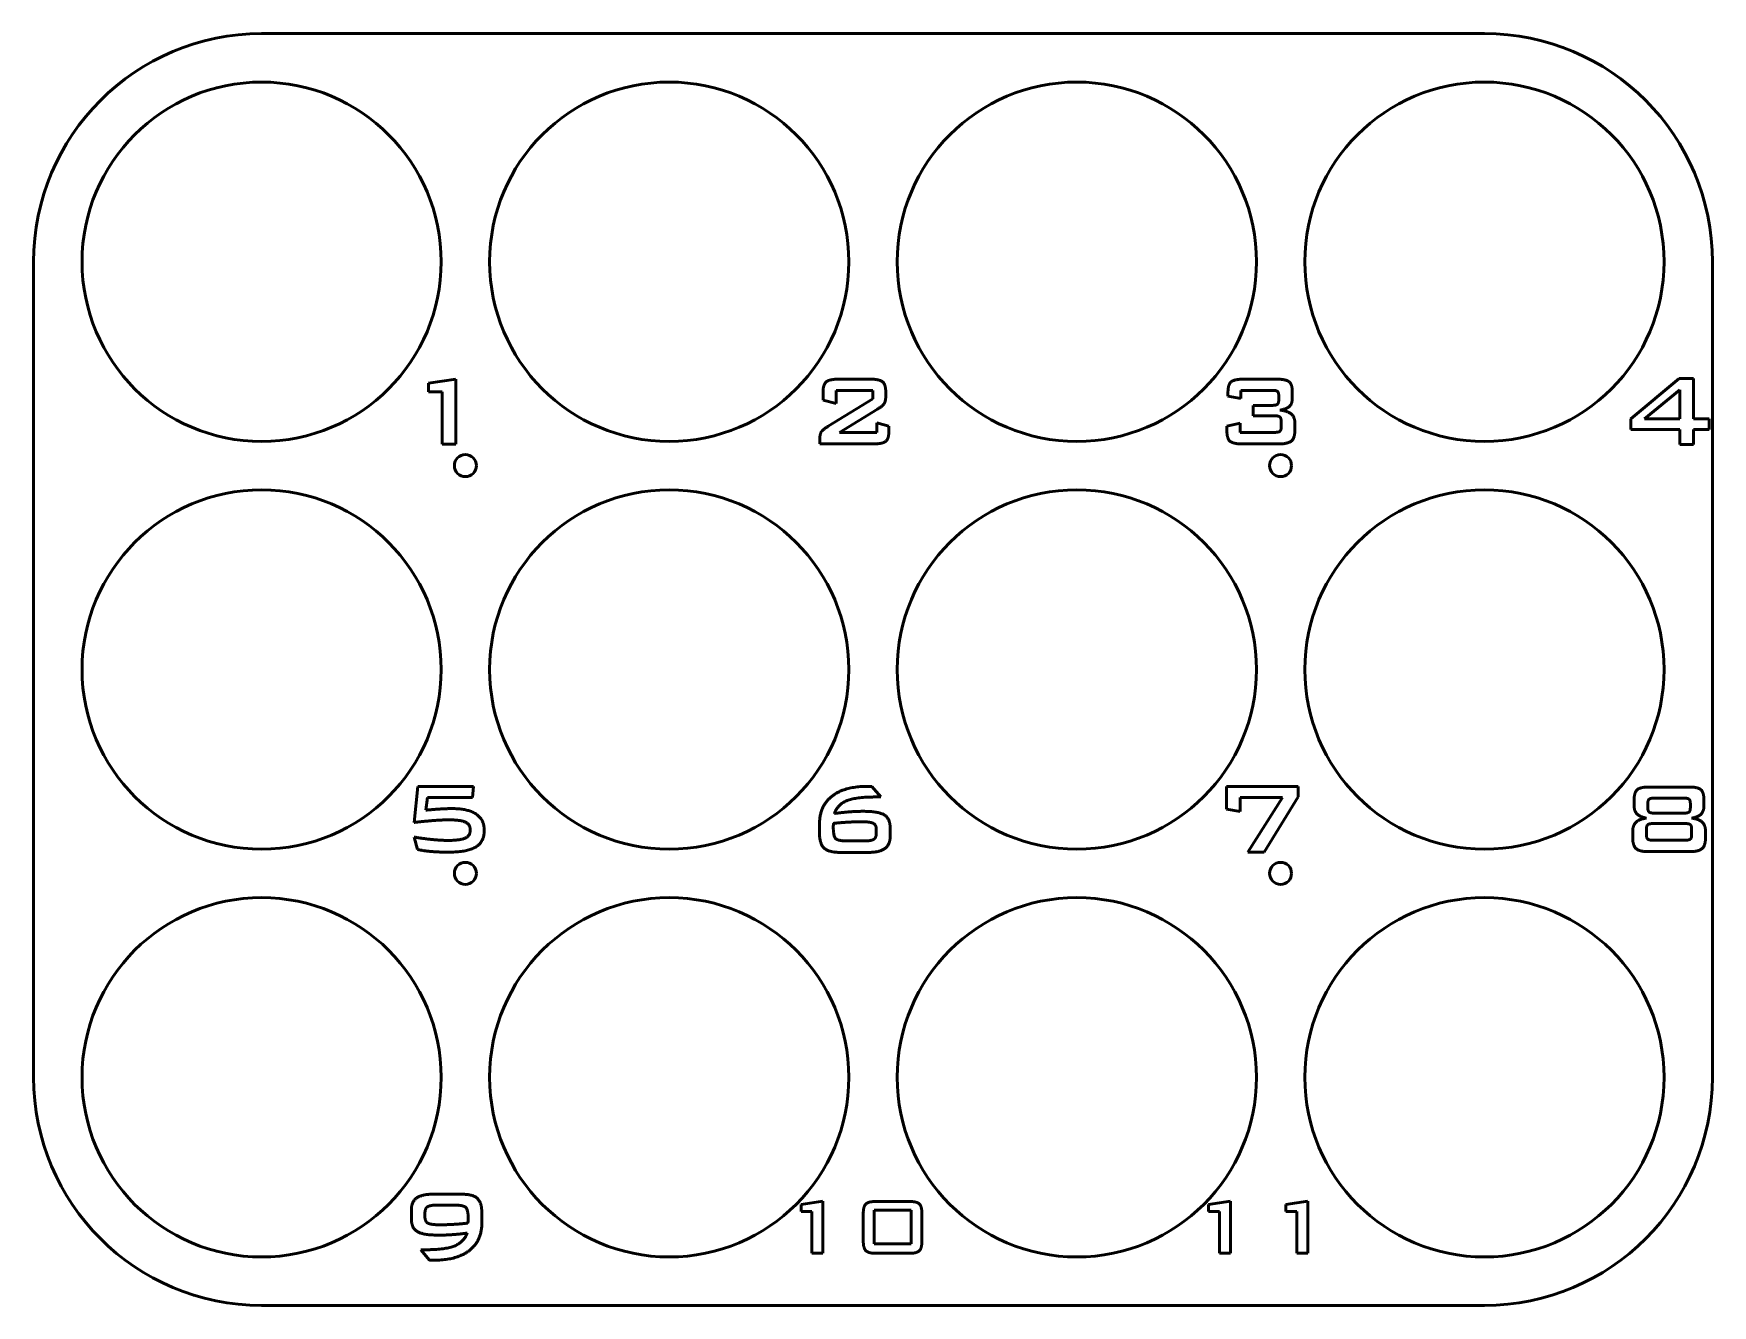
# Model space of a CAD drawing. Header units: inches. Extents: x 4.6 to 17.6, y 3.7 to 13.6.
import ezdxf

# ---------------------------------------------------------------- set-up
doc = ezdxf.new("R2010")
doc.units = ezdxf.units.IN
doc.header["$MEASUREMENT"] = 0
doc.layers.add('Visible (ANSI)', color=7, linetype='Continuous', lineweight=50)

msp = doc.modelspace()

# ---------------------------------------------------------------- linework, layer by layer
at = {"layer": 'Visible (ANSI)'}
for p, q in [((15.836, 13.571), (6.371, 13.571)), ((4.606, 11.806), (4.606, 5.496)), ((17.601, 5.496), (17.601, 11.806)), ((7.662, 10.866), (7.874, 10.898)), ((7.662, 10.799), (7.662, 10.866)), ((7.769, 10.799), (7.662, 10.799)), ((7.769, 10.395), (7.769, 10.799)), ((7.874, 10.898), (7.874, 10.395)), ((10.717, 10.734), (10.717, 10.798)), ((11.101, 10.811), (10.817, 10.811)), ((10.817, 10.811), (10.817, 10.708)), ((10.832, 10.897), (11.088, 10.897)), ((11.101, 10.746), (11.101, 10.811)), ((11.202, 10.798), (11.202, 10.766)), ((13.851, 10.767), (13.851, 10.798)), ((13.95, 10.811), (13.95, 10.749)), ((14.197, 10.811), (13.95, 10.811)), ((13.965, 10.897), (14.235, 10.897)), ((14.349, 10.798), (14.349, 10.753)), ((16.97, 10.591), (17.344, 10.902)), ((17.349, 10.814), (17.076, 10.591)), ((17.344, 10.902), (17.454, 10.902)), ((17.349, 10.591), (17.349, 10.814)), ((17.454, 10.902), (17.454, 10.591)), ((10.817, 10.708), (10.717, 10.734)), ((10.756, 10.533), (11.101, 10.746)), ((11.138, 10.665), (10.844, 10.486)), ((13.95, 10.749), (13.851, 10.767)), ((14.046, 10.614), (14.046, 10.695)), ((14.046, 10.695), (14.197, 10.695)), ((14.244, 10.741), (14.244, 10.765)), ((11.134, 10.486), (11.134, 10.56)), ((11.134, 10.56), (11.226, 10.534)), ((11.226, 10.534), (11.226, 10.494)), ((13.843, 10.535), (13.945, 10.556)), ((13.843, 10.494), (13.843, 10.535)), ((13.945, 10.556), (13.945, 10.486)), ((14.215, 10.614), (14.046, 10.614)), ((14.263, 10.531), (14.263, 10.568)), ((14.369, 10.556), (14.369, 10.504)), ((16.97, 10.507), (16.97, 10.591)), ((17.076, 10.591), (17.349, 10.591)), ((17.454, 10.591), (17.576, 10.591)), ((17.576, 10.591), (17.576, 10.507)), ((10.692, 10.397), (10.692, 10.442)), ((11.112, 10.397), (10.692, 10.397)), ((10.844, 10.486), (11.134, 10.486)), ((13.945, 10.486), (14.215, 10.486)), ((14.248, 10.397), (13.957, 10.397)), ((17.349, 10.507), (16.97, 10.507)), ((17.349, 10.391), (17.349, 10.507)), ((17.454, 10.507), (17.454, 10.391)), ((17.576, 10.507), (17.454, 10.507)), ((7.874, 10.395), (7.769, 10.395)), ((17.454, 10.391), (17.349, 10.391)), ((7.552, 7.468), (7.58, 7.745)), ((7.58, 7.745), (8.012, 7.745)), ((8.012, 7.745), (8.004, 7.66)), ((11.093, 7.745), (11.163, 7.665)), ((13.839, 7.571), (13.839, 7.746)), ((13.839, 7.746), (14.394, 7.746)), ((14.394, 7.746), (14.394, 7.666)), ((17.109, 7.742), (17.421, 7.742)), ((7.655, 7.66), (7.643, 7.563)), ((8.004, 7.66), (7.655, 7.66)), ((11.163, 7.665), (11.13, 7.665)), ((13.944, 7.553), (13.839, 7.571)), ((14.274, 7.661), (13.944, 7.661)), ((13.944, 7.661), (13.944, 7.553)), ((14.005, 7.237), (14.274, 7.661)), ((14.394, 7.666), (14.132, 7.237)), ((16.995, 7.598), (16.995, 7.643)), ((17.1, 7.61), (17.1, 7.586)), ((17.382, 7.656), (17.149, 7.656)), ((17.149, 7.54), (17.382, 7.54)), ((17.43, 7.586), (17.43, 7.61)), ((17.535, 7.643), (17.535, 7.598)), ((10.689, 7.39), (10.689, 7.456)), ((11.129, 7.386), (11.129, 7.413)), ((11.236, 7.425), (11.236, 7.357)), ((17.09, 7.413), (17.09, 7.376)), ((17.393, 7.459), (17.137, 7.459)), ((17.44, 7.376), (17.44, 7.413)), ((7.577, 7.259), (7.552, 7.355)), ((10.899, 7.325), (11.039, 7.325)), ((16.984, 7.348), (16.984, 7.401)), ((17.137, 7.331), (17.393, 7.331)), ((17.547, 7.401), (17.547, 7.348)), ((11.065, 7.236), (10.854, 7.236)), ((14.132, 7.237), (14.005, 7.237)), ((17.425, 7.242), (17.106, 7.242)), ((7.701, 4.592), (7.912, 4.592)), ((7.53, 4.403), (7.53, 4.47)), ((7.635, 4.445), (7.635, 4.417)), ((7.866, 4.507), (7.727, 4.507)), ((8.076, 4.438), (8.076, 4.372)), ((10.546, 4.512), (10.715, 4.538)), ((10.546, 4.459), (10.546, 4.512)), ((10.631, 4.459), (10.546, 4.459)), ((10.631, 4.135), (10.631, 4.459)), ((10.715, 4.538), (10.715, 4.135)), ((11.028, 4.229), (11.028, 4.44)), ((11.112, 4.467), (11.112, 4.207)), ((11.398, 4.467), (11.112, 4.467)), ((11.12, 4.535), (11.39, 4.535)), ((11.398, 4.207), (11.398, 4.467)), ((11.482, 4.44), (11.482, 4.229)), ((13.701, 4.512), (13.87, 4.538)), ((13.701, 4.459), (13.701, 4.512)), ((13.786, 4.459), (13.701, 4.459)), ((13.786, 4.135), (13.786, 4.459)), ((13.87, 4.538), (13.87, 4.135)), ((14.3, 4.512), (14.469, 4.538)), ((14.3, 4.459), (14.3, 4.512)), ((14.385, 4.459), (14.3, 4.459)), ((14.385, 4.135), (14.385, 4.459)), ((14.469, 4.538), (14.469, 4.135)), ((7.671, 4.082), (7.603, 4.162)), ((7.603, 4.162), (7.634, 4.162)), ((11.112, 4.207), (11.398, 4.207)), ((10.715, 4.135), (10.631, 4.135)), ((11.39, 4.135), (11.12, 4.135)), ((13.87, 4.135), (13.786, 4.135)), ((14.469, 4.135), (14.385, 4.135)), ((6.371, 3.731), (15.836, 3.731))]:
    msp.add_line(p, q, dxfattribs=at)
for centre, radius in [((6.371, 11.806), 1.39), ((9.526, 11.806), 1.39), ((12.681, 11.806), 1.39), ((15.836, 11.806), 1.39), ((7.948, 10.229), 0.085), ((14.258, 10.229), 0.085), ((6.371, 8.651), 1.39), ((9.526, 8.651), 1.39), ((12.681, 8.651), 1.39), ((15.836, 8.651), 1.39), ((7.948, 7.074), 0.085), ((14.258, 7.074), 0.085), ((6.371, 5.496), 1.39), ((9.526, 5.496), 1.39), ((12.681, 5.496), 1.39), ((15.836, 5.496), 1.39)]:
    msp.add_circle(centre, radius, dxfattribs=at)
for centre, start, end in [((6.371, 11.806), 90, 180), ((15.836, 11.806), 0, 90), ((6.371, 5.496), 180, 270), ((15.836, 5.496), 270, 0)]:
    msp.add_arc(centre, 1.765, start, end, dxfattribs=at)
for points in [[(10.717, 10.798), (10.717, 10.855), (10.764, 10.897), (10.832, 10.897)], [(11.088, 10.897), (11.156, 10.897), (11.202, 10.855), (11.202, 10.798)], [(13.851, 10.798), (13.851, 10.855), (13.897, 10.897), (13.965, 10.897)], [(14.244, 10.765), (14.244, 10.794), (14.225, 10.811), (14.197, 10.811)], [(14.235, 10.897), (14.303, 10.897), (14.349, 10.855), (14.349, 10.798)], [(11.202, 10.766), (11.202, 10.73), (11.18, 10.691), (11.138, 10.665)], [(14.197, 10.695), (14.225, 10.695), (14.244, 10.713), (14.244, 10.741)], [(14.349, 10.753), (14.349, 10.709), (14.307, 10.667), (14.253, 10.658)], [(14.253, 10.658), (14.313, 10.652), (14.369, 10.603), (14.369, 10.556)], [(10.692, 10.442), (10.692, 10.475), (10.72, 10.511), (10.756, 10.533)], [(14.263, 10.568), (14.263, 10.596), (14.243, 10.614), (14.215, 10.614)], [(14.215, 10.486), (14.244, 10.486), (14.263, 10.504), (14.263, 10.531)], [(11.226, 10.494), (11.226, 10.438), (11.18, 10.397), (11.112, 10.397)], [(13.957, 10.397), (13.89, 10.397), (13.843, 10.438), (13.843, 10.494)], [(14.369, 10.504), (14.369, 10.443), (14.316, 10.397), (14.248, 10.397)], [(10.689, 7.456), (10.689, 7.595), (10.882, 7.747), (11.058, 7.747)], [(11.058, 7.747), (11.065, 7.747), (11.08, 7.747), (11.093, 7.745)], [(16.995, 7.643), (16.995, 7.7), (17.042, 7.742), (17.109, 7.742)], [(17.421, 7.742), (17.488, 7.742), (17.535, 7.7), (17.535, 7.643)], [(7.643, 7.563), (7.708, 7.569), (7.806, 7.575), (7.846, 7.575)], [(7.846, 7.575), (7.97, 7.575), (8.094, 7.49), (8.094, 7.406)], [(11.13, 7.665), (10.971, 7.665), (10.829, 7.607), (10.804, 7.537)], [(10.804, 7.537), (10.862, 7.545), (10.971, 7.554), (11.025, 7.554)], [(11.025, 7.554), (11.146, 7.554), (11.236, 7.498), (11.236, 7.425)], [(17.091, 7.501), (17.038, 7.512), (16.995, 7.555), (16.995, 7.598)], [(17.149, 7.656), (17.12, 7.656), (17.1, 7.638), (17.1, 7.61)], [(17.1, 7.586), (17.1, 7.558), (17.12, 7.54), (17.149, 7.54)], [(17.43, 7.61), (17.43, 7.639), (17.411, 7.656), (17.382, 7.656)], [(17.382, 7.54), (17.411, 7.54), (17.43, 7.558), (17.43, 7.586)], [(17.535, 7.598), (17.535, 7.555), (17.493, 7.511), (17.439, 7.501)], [(7.822, 7.488), (7.766, 7.488), (7.63, 7.477), (7.552, 7.468)], [(7.815, 7.329), (7.91, 7.329), (7.986, 7.366), (7.986, 7.41)], [(7.986, 7.41), (7.986, 7.452), (7.912, 7.488), (7.822, 7.488)], [(10.798, 7.461), (10.797, 7.455), (10.796, 7.443), (10.796, 7.433)], [(10.796, 7.433), (10.796, 7.36), (10.834, 7.325), (10.899, 7.325)], [(11.019, 7.473), (10.966, 7.473), (10.855, 7.467), (10.798, 7.461)], [(11.129, 7.413), (11.129, 7.448), (11.085, 7.473), (11.019, 7.473)], [(16.984, 7.401), (16.984, 7.446), (17.036, 7.495), (17.091, 7.501)], [(17.137, 7.459), (17.109, 7.459), (17.09, 7.441), (17.09, 7.413)], [(17.44, 7.413), (17.44, 7.441), (17.422, 7.459), (17.393, 7.459)], [(17.439, 7.501), (17.495, 7.495), (17.547, 7.447), (17.547, 7.401)], [(7.552, 7.355), (7.625, 7.342), (7.756, 7.329), (7.815, 7.329)], [(8.094, 7.406), (8.094, 7.318), (7.963, 7.238), (7.818, 7.238)], [(10.854, 7.236), (10.759, 7.236), (10.689, 7.302), (10.689, 7.39)], [(11.039, 7.325), (11.09, 7.325), (11.129, 7.351), (11.129, 7.386)], [(11.236, 7.357), (11.236, 7.295), (11.153, 7.236), (11.065, 7.236)], [(17.106, 7.242), (17.037, 7.242), (16.984, 7.288), (16.984, 7.348)], [(17.09, 7.376), (17.09, 7.348), (17.108, 7.331), (17.137, 7.331)], [(17.393, 7.331), (17.422, 7.331), (17.44, 7.348), (17.44, 7.376)], [(17.547, 7.348), (17.547, 7.288), (17.493, 7.242), (17.425, 7.242)], [(7.818, 7.238), (7.742, 7.238), (7.62, 7.249), (7.577, 7.259)], [(7.53, 4.47), (7.53, 4.533), (7.612, 4.592), (7.701, 4.592)], [(7.912, 4.592), (8.006, 4.592), (8.076, 4.526), (8.076, 4.438)], [(7.727, 4.507), (7.675, 4.507), (7.635, 4.481), (7.635, 4.445)], [(7.97, 4.397), (7.97, 4.471), (7.932, 4.507), (7.866, 4.507)], [(11.028, 4.44), (11.028, 4.496), (11.067, 4.535), (11.12, 4.535)], [(11.39, 4.535), (11.444, 4.535), (11.482, 4.496), (11.482, 4.44)], [(7.741, 4.275), (7.62, 4.275), (7.53, 4.331), (7.53, 4.403)], [(7.634, 4.162), (7.794, 4.162), (7.936, 4.221), (7.962, 4.291)], [(7.635, 4.417), (7.635, 4.381), (7.68, 4.355), (7.747, 4.355)], [(8.076, 4.372), (8.076, 4.233), (7.883, 4.081), (7.707, 4.081)], [(7.962, 4.291), (7.908, 4.283), (7.798, 4.275), (7.741, 4.275)], [(7.747, 4.355), (7.794, 4.355), (7.906, 4.361), (7.967, 4.368)], [(7.967, 4.368), (7.969, 4.376), (7.97, 4.392), (7.97, 4.397)], [(11.12, 4.135), (11.067, 4.135), (11.028, 4.175), (11.028, 4.229)], [(11.482, 4.229), (11.482, 4.175), (11.444, 4.135), (11.39, 4.135)], [(7.707, 4.081), (7.693, 4.081), (7.678, 4.081), (7.671, 4.082)]]:
    msp.add_open_spline(points, degree=2, dxfattribs=at)

doc.saveas('drawing.dxf')
